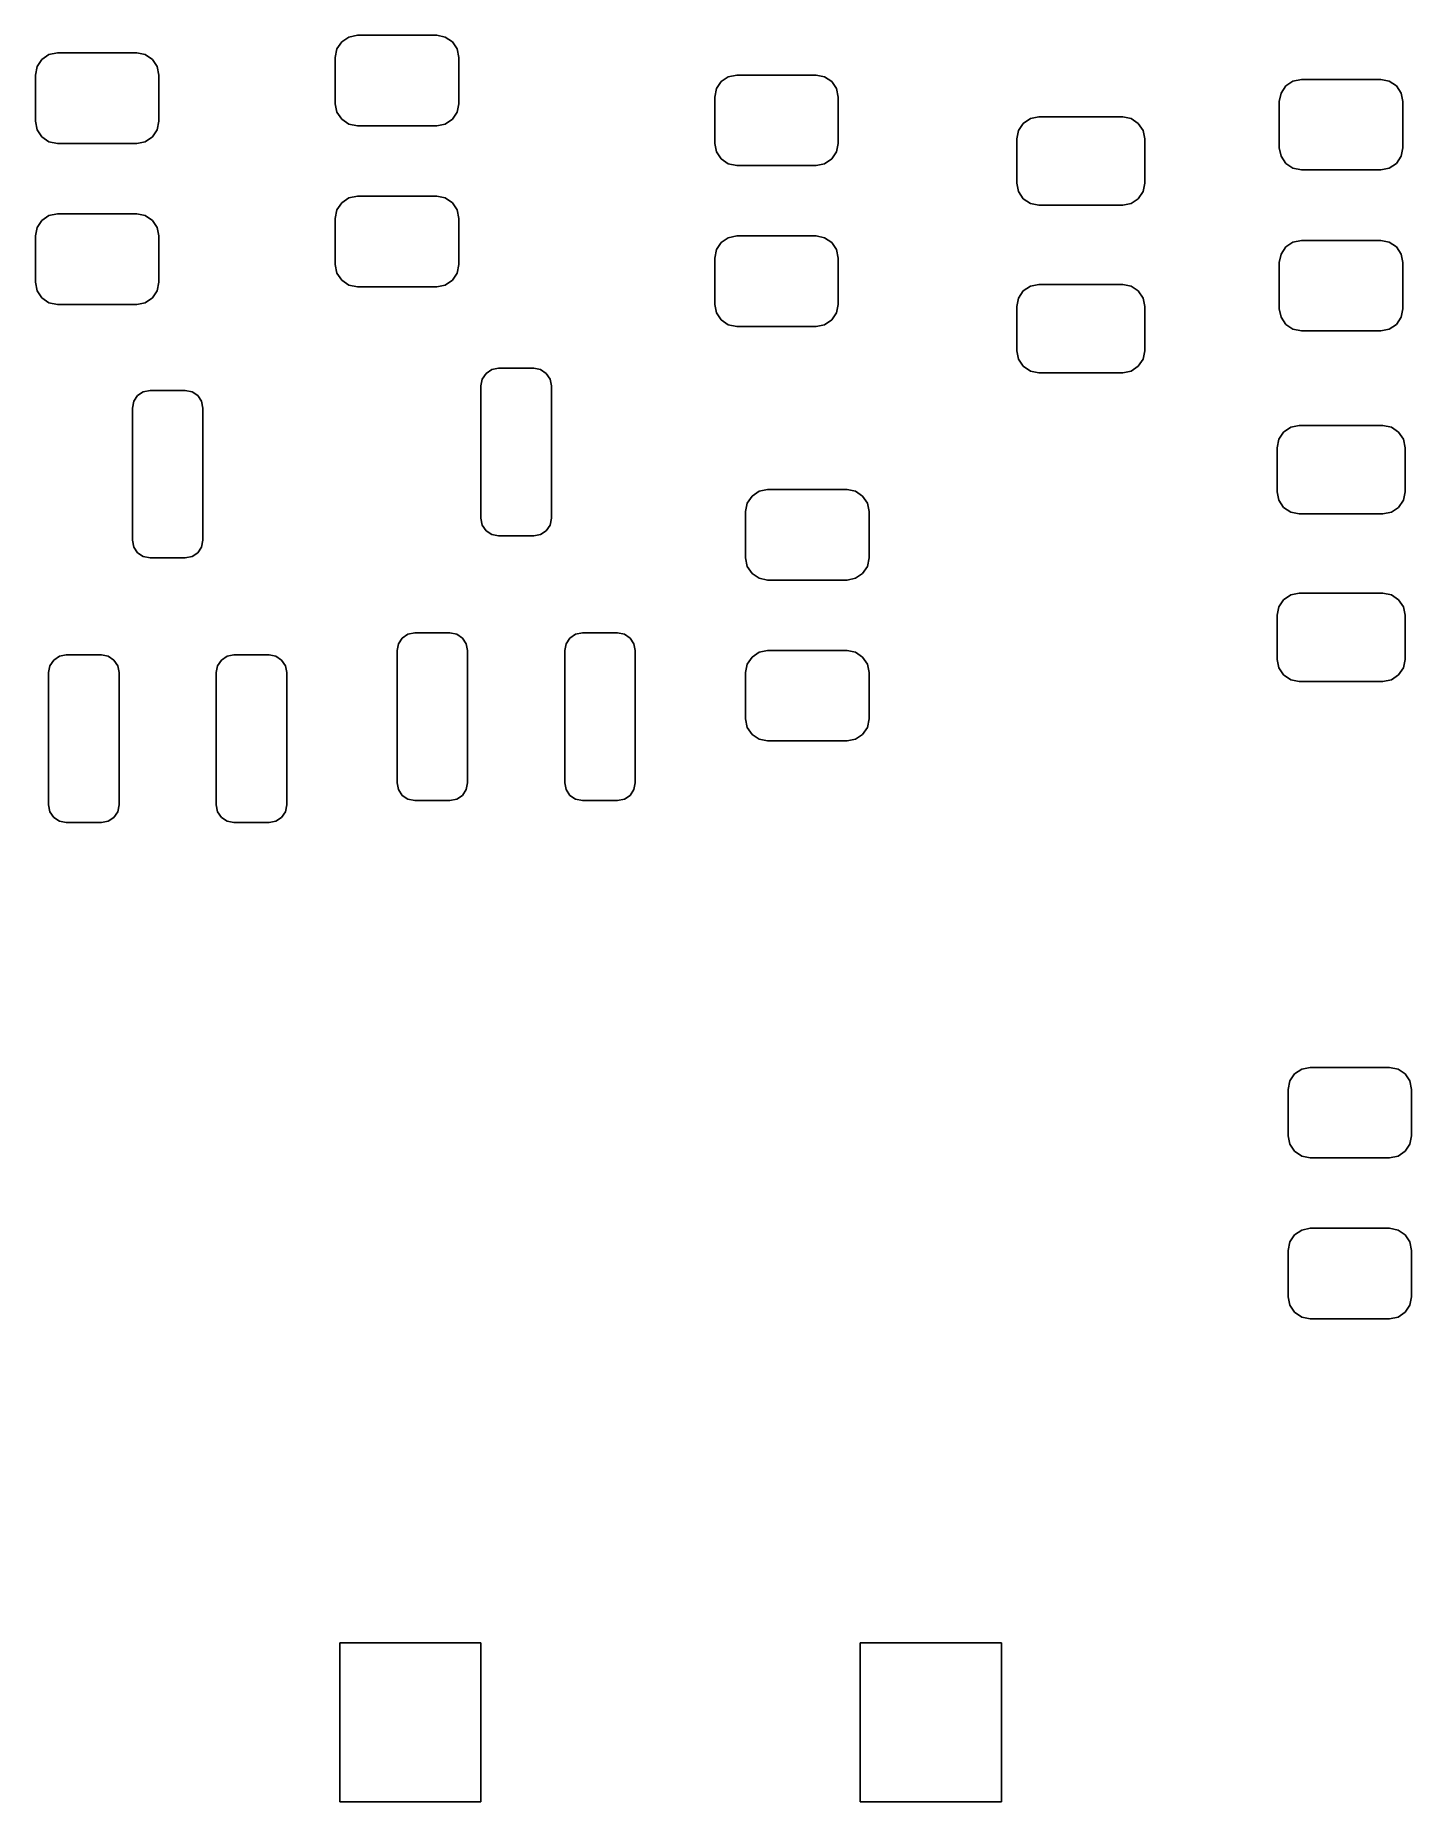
# Model space of a CAD drawing. Extents: x 134 to 149.7, y -99.3 to -79.3.
import ezdxf

# ---------------------------------------------------------------- set-up
doc = ezdxf.new("R2010")
doc.units = 0
doc.layers.add('BLACK', color=7, linetype='CONTINUOUS')

msp = doc.modelspace()

# ---------------------------------------------------------------- linework, layer by layer
at = {"layer": 'BLACK', "linetype": 'CONTINUOUS'}
for p, q in [((137.523223, -79.348223), (137.604329, -79.29403)), ((137.604329, -79.29403), (137.7, -79.275)), ((137.7, -79.275), (138.6, -79.275)), ((138.6, -79.275), (138.695671, -79.29403)), ((138.695671, -79.29403), (138.776777, -79.348223)), ((134.123223, -79.548223), (134.204329, -79.49403)), ((134.204329, -79.49403), (134.3, -79.475)), ((134.3, -79.475), (135.2, -79.475)), ((135.2, -79.475), (135.295671, -79.49403)), ((135.295671, -79.49403), (135.376777, -79.548223)), ((137.45, -79.525), (137.46903, -79.429329)), ((137.46903, -79.429329), (137.523223, -79.348223)), ((138.776777, -79.348223), (138.83097, -79.429329)), ((138.83097, -79.429329), (138.85, -79.525)), ((134.05, -79.725), (134.06903, -79.629329)), ((134.06903, -79.629329), (134.123223, -79.548223)), ((135.376777, -79.548223), (135.43097, -79.629329)), ((135.43097, -79.629329), (135.45, -79.725)), ((137.45, -80.05), (137.45, -79.525)), ((138.85, -79.525), (138.85, -80.05)), ((134.05, -80.25), (134.05, -79.725)), ((135.45, -79.725), (135.45, -80.25)), ((141.75, -79.975), (141.76903, -79.879329)), ((141.76903, -79.879329), (141.823223, -79.798223)), ((141.823223, -79.798223), (141.904329, -79.74403)), ((141.904329, -79.74403), (142, -79.725)), ((142, -79.725), (142.9, -79.725)), ((142.9, -79.725), (142.995671, -79.74403)), ((142.995671, -79.74403), (143.076777, -79.798223)), ((143.076777, -79.798223), (143.13097, -79.879329)), ((143.13097, -79.879329), (143.15, -79.975)), ((148.16903, -79.929329), (148.223223, -79.848223)), ((148.223223, -79.848223), (148.304329, -79.79403)), ((148.304329, -79.79403), (148.4, -79.775)), ((148.4, -79.775), (149.3, -79.775)), ((149.3, -79.775), (149.395671, -79.79403)), ((149.395671, -79.79403), (149.476777, -79.848223)), ((149.476777, -79.848223), (149.53097, -79.929329)), ((137.46903, -80.145671), (137.45, -80.05)), ((138.85, -80.05), (138.83097, -80.145671)), ((141.75, -80.5), (141.75, -79.975)), ((143.15, -79.975), (143.15, -80.5)), ((148.15, -80.025), (148.16903, -79.929329)), ((148.15, -80.55), (148.15, -80.025)), ((149.53097, -79.929329), (149.55, -80.025)), ((149.55, -80.025), (149.55, -80.55)), ((134.06903, -80.345671), (134.05, -80.25)), ((135.45, -80.25), (135.43097, -80.345671)), ((137.523223, -80.226777), (137.46903, -80.145671)), ((137.604329, -80.28097), (137.523223, -80.226777)), ((137.7, -80.3), (137.604329, -80.28097)), ((138.6, -80.3), (137.7, -80.3)), ((138.695671, -80.28097), (138.6, -80.3)), ((138.776777, -80.226777), (138.695671, -80.28097)), ((138.83097, -80.145671), (138.776777, -80.226777)), ((145.19403, -80.354329), (145.248223, -80.273223)), ((145.248223, -80.273223), (145.329329, -80.21903)), ((145.329329, -80.21903), (145.425, -80.2)), ((145.425, -80.2), (146.375, -80.2)), ((146.375, -80.2), (146.470671, -80.21903)), ((146.470671, -80.21903), (146.551777, -80.273223)), ((146.551777, -80.273223), (146.60597, -80.354329)), ((134.123223, -80.426777), (134.06903, -80.345671)), ((134.204329, -80.48097), (134.123223, -80.426777)), ((134.3, -80.5), (134.204329, -80.48097)), ((135.2, -80.5), (134.3, -80.5)), ((135.295671, -80.48097), (135.2, -80.5)), ((135.376777, -80.426777), (135.295671, -80.48097)), ((135.43097, -80.345671), (135.376777, -80.426777)), ((141.76903, -80.595671), (141.75, -80.5)), ((143.15, -80.5), (143.13097, -80.595671)), ((145.175, -80.45), (145.19403, -80.354329)), ((145.175, -80.95), (145.175, -80.45)), ((146.60597, -80.354329), (146.625, -80.45)), ((146.625, -80.45), (146.625, -80.95)), ((141.823223, -80.676777), (141.76903, -80.595671)), ((141.904329, -80.73097), (141.823223, -80.676777)), ((143.076777, -80.676777), (142.995671, -80.73097)), ((143.13097, -80.595671), (143.076777, -80.676777)), ((148.16903, -80.645671), (148.15, -80.55)), ((148.223223, -80.726777), (148.16903, -80.645671)), ((149.53097, -80.645671), (149.476777, -80.726777)), ((149.55, -80.55), (149.53097, -80.645671)), ((142, -80.75), (141.904329, -80.73097)), ((142.9, -80.75), (142, -80.75)), ((142.995671, -80.73097), (142.9, -80.75)), ((148.304329, -80.78097), (148.223223, -80.726777)), ((148.4, -80.8), (148.304329, -80.78097)), ((149.3, -80.8), (148.4, -80.8)), ((149.395671, -80.78097), (149.3, -80.8)), ((149.476777, -80.726777), (149.395671, -80.78097)), ((137.604329, -81.11903), (137.7, -81.1)), ((137.7, -81.1), (138.6, -81.1)), ((138.6, -81.1), (138.695671, -81.11903)), ((145.19403, -81.045671), (145.175, -80.95)), ((145.248223, -81.126777), (145.19403, -81.045671)), ((146.60597, -81.045671), (146.551777, -81.126777)), ((146.625, -80.95), (146.60597, -81.045671)), ((134.204329, -81.31903), (134.3, -81.3)), ((134.3, -81.3), (135.2, -81.3)), ((135.2, -81.3), (135.295671, -81.31903)), ((137.45, -81.35), (137.46903, -81.254329)), ((137.46903, -81.254329), (137.523223, -81.173223)), ((137.523223, -81.173223), (137.604329, -81.11903)), ((138.695671, -81.11903), (138.776777, -81.173223)), ((138.776777, -81.173223), (138.83097, -81.254329)), ((138.83097, -81.254329), (138.85, -81.35)), ((145.329329, -81.18097), (145.248223, -81.126777)), ((145.425, -81.2), (145.329329, -81.18097)), ((146.375, -81.2), (145.425, -81.2)), ((146.470671, -81.18097), (146.375, -81.2)), ((146.551777, -81.126777), (146.470671, -81.18097)), ((134.05, -81.55), (134.06903, -81.454329)), ((134.06903, -81.454329), (134.123223, -81.373223)), ((134.123223, -81.373223), (134.204329, -81.31903)), ((135.295671, -81.31903), (135.376777, -81.373223)), ((135.376777, -81.373223), (135.43097, -81.454329)), ((135.43097, -81.454329), (135.45, -81.55)), ((137.45, -81.875), (137.45, -81.35)), ((138.85, -81.35), (138.85, -81.875)), ((134.05, -82.075), (134.05, -81.55)), ((135.45, -81.55), (135.45, -82.075)), ((141.76903, -81.704329), (141.823223, -81.623223)), ((141.823223, -81.623223), (141.904329, -81.56903)), ((141.904329, -81.56903), (142, -81.55)), ((142, -81.55), (142.9, -81.55)), ((142.9, -81.55), (142.995671, -81.56903)), ((142.995671, -81.56903), (143.076777, -81.623223)), ((143.076777, -81.623223), (143.13097, -81.704329)), ((148.16903, -81.754329), (148.223223, -81.673223)), ((148.223223, -81.673223), (148.304329, -81.61903)), ((148.304329, -81.61903), (148.4, -81.6)), ((148.4, -81.6), (149.3, -81.6)), ((149.3, -81.6), (149.395671, -81.61903)), ((149.395671, -81.61903), (149.476777, -81.673223)), ((149.476777, -81.673223), (149.53097, -81.754329)), ((137.46903, -81.970671), (137.45, -81.875)), ((138.85, -81.875), (138.83097, -81.970671)), ((141.75, -81.8), (141.76903, -81.704329)), ((141.75, -82.325), (141.75, -81.8)), ((143.13097, -81.704329), (143.15, -81.8)), ((143.15, -81.8), (143.15, -82.325)), ((148.15, -81.85), (148.16903, -81.754329)), ((148.15, -82.375), (148.15, -81.85)), ((149.53097, -81.754329), (149.55, -81.85)), ((149.55, -81.85), (149.55, -82.375)), ((134.06903, -82.170671), (134.05, -82.075)), ((135.45, -82.075), (135.43097, -82.170671)), ((137.523223, -82.051777), (137.46903, -81.970671)), ((137.604329, -82.10597), (137.523223, -82.051777)), ((138.776777, -82.051777), (138.695671, -82.10597)), ((138.83097, -81.970671), (138.776777, -82.051777)), ((145.329329, -82.11903), (145.425, -82.1)), ((145.425, -82.1), (146.375, -82.1)), ((146.375, -82.1), (146.470671, -82.11903)), ((134.123223, -82.251777), (134.06903, -82.170671)), ((134.204329, -82.30597), (134.123223, -82.251777)), ((135.376777, -82.251777), (135.295671, -82.30597)), ((135.43097, -82.170671), (135.376777, -82.251777)), ((137.7, -82.125), (137.604329, -82.10597)), ((138.6, -82.125), (137.7, -82.125)), ((138.695671, -82.10597), (138.6, -82.125)), ((145.175, -82.35), (145.19403, -82.254329)), ((145.19403, -82.254329), (145.248223, -82.173223)), ((145.248223, -82.173223), (145.329329, -82.11903)), ((146.470671, -82.11903), (146.551777, -82.173223)), ((146.551777, -82.173223), (146.60597, -82.254329)), ((146.60597, -82.254329), (146.625, -82.35)), ((134.3, -82.325), (134.204329, -82.30597)), ((135.2, -82.325), (134.3, -82.325)), ((135.295671, -82.30597), (135.2, -82.325)), ((141.76903, -82.420671), (141.75, -82.325)), ((141.823223, -82.501777), (141.76903, -82.420671)), ((141.904329, -82.55597), (141.823223, -82.501777)), ((143.076777, -82.501777), (142.995671, -82.55597)), ((143.13097, -82.420671), (143.076777, -82.501777)), ((143.15, -82.325), (143.13097, -82.420671)), ((145.175, -82.85), (145.175, -82.35)), ((146.625, -82.35), (146.625, -82.85)), ((148.16903, -82.470671), (148.15, -82.375)), ((148.223223, -82.551777), (148.16903, -82.470671)), ((149.53097, -82.470671), (149.476777, -82.551777)), ((149.55, -82.375), (149.53097, -82.470671)), ((142, -82.575), (141.904329, -82.55597)), ((142.9, -82.575), (142, -82.575)), ((142.995671, -82.55597), (142.9, -82.575)), ((148.304329, -82.60597), (148.223223, -82.551777)), ((148.4, -82.625), (148.304329, -82.60597)), ((149.3, -82.625), (148.4, -82.625)), ((149.395671, -82.60597), (149.3, -82.625)), ((149.476777, -82.551777), (149.395671, -82.60597)), ((145.19403, -82.945671), (145.175, -82.85)), ((146.625, -82.85), (146.60597, -82.945671)), ((139.158579, -83.108579), (139.223463, -83.065224)), ((139.223463, -83.065224), (139.3, -83.05)), ((139.3, -83.05), (139.7, -83.05)), ((139.7, -83.05), (139.776537, -83.065224)), ((139.776537, -83.065224), (139.841421, -83.108579)), ((145.248223, -83.026777), (145.19403, -82.945671)), ((145.329329, -83.08097), (145.248223, -83.026777)), ((145.425, -83.1), (145.329329, -83.08097)), ((146.375, -83.1), (145.425, -83.1)), ((146.470671, -83.08097), (146.375, -83.1)), ((146.551777, -83.026777), (146.470671, -83.08097)), ((146.60597, -82.945671), (146.551777, -83.026777)), ((135.273463, -83.315224), (135.35, -83.3)), ((135.35, -83.3), (135.75, -83.3)), ((135.75, -83.3), (135.826537, -83.315224)), ((139.1, -83.25), (139.115224, -83.173463)), ((139.1, -84.75), (139.1, -83.25)), ((139.115224, -83.173463), (139.158579, -83.108579)), ((139.841421, -83.108579), (139.884776, -83.173463)), ((139.884776, -83.173463), (139.9, -83.25)), ((139.9, -83.25), (139.9, -84.75)), ((135.15, -83.5), (135.165224, -83.423463)), ((135.15, -85), (135.15, -83.5)), ((135.165224, -83.423463), (135.208579, -83.358579)), ((135.208579, -83.358579), (135.273463, -83.315224)), ((135.826537, -83.315224), (135.891421, -83.358579)), ((135.891421, -83.358579), (135.934776, -83.423463)), ((135.934776, -83.423463), (135.95, -83.5)), ((135.95, -83.5), (135.95, -85)), ((148.279329, -83.71903), (148.375, -83.7)), ((148.375, -83.7), (149.325, -83.7)), ((149.325, -83.7), (149.420671, -83.71903)), ((148.125, -83.95), (148.14403, -83.854329)), ((148.14403, -83.854329), (148.198223, -83.773223)), ((148.198223, -83.773223), (148.279329, -83.71903)), ((149.420671, -83.71903), (149.501777, -83.773223)), ((149.501777, -83.773223), (149.55597, -83.854329)), ((149.55597, -83.854329), (149.575, -83.95)), ((148.125, -84.45), (148.125, -83.95)), ((149.575, -83.95), (149.575, -84.45)), ((142.11903, -84.579329), (142.173223, -84.498223)), ((142.173223, -84.498223), (142.254329, -84.44403)), ((142.254329, -84.44403), (142.35, -84.425)), ((142.35, -84.425), (143.25, -84.425)), ((143.25, -84.425), (143.345671, -84.44403)), ((143.345671, -84.44403), (143.426777, -84.498223)), ((143.426777, -84.498223), (143.48097, -84.579329)), ((148.14403, -84.545671), (148.125, -84.45)), ((149.575, -84.45), (149.55597, -84.545671)), ((142.1, -84.675), (142.11903, -84.579329)), ((142.1, -85.2), (142.1, -84.675)), ((143.48097, -84.579329), (143.5, -84.675)), ((143.5, -84.675), (143.5, -85.2)), ((148.198223, -84.626777), (148.14403, -84.545671)), ((148.279329, -84.68097), (148.198223, -84.626777)), ((148.375, -84.7), (148.279329, -84.68097)), ((149.325, -84.7), (148.375, -84.7)), ((149.420671, -84.68097), (149.325, -84.7)), ((149.501777, -84.626777), (149.420671, -84.68097)), ((149.55597, -84.545671), (149.501777, -84.626777)), ((139.115224, -84.826537), (139.1, -84.75)), ((139.158579, -84.891421), (139.115224, -84.826537)), ((139.223463, -84.934776), (139.158579, -84.891421)), ((139.841421, -84.891421), (139.776537, -84.934776)), ((139.884776, -84.826537), (139.841421, -84.891421)), ((139.9, -84.75), (139.884776, -84.826537)), ((135.165224, -85.076537), (135.15, -85)), ((135.208579, -85.141421), (135.165224, -85.076537)), ((135.934776, -85.076537), (135.891421, -85.141421)), ((135.95, -85), (135.934776, -85.076537)), ((139.3, -84.95), (139.223463, -84.934776)), ((139.7, -84.95), (139.3, -84.95)), ((139.776537, -84.934776), (139.7, -84.95)), ((135.273463, -85.184776), (135.208579, -85.141421)), ((135.35, -85.2), (135.273463, -85.184776)), ((135.75, -85.2), (135.35, -85.2)), ((135.826537, -85.184776), (135.75, -85.2)), ((135.891421, -85.141421), (135.826537, -85.184776)), ((142.11903, -85.295671), (142.1, -85.2)), ((142.173223, -85.376777), (142.11903, -85.295671)), ((143.48097, -85.295671), (143.426777, -85.376777)), ((143.5, -85.2), (143.48097, -85.295671)), ((142.254329, -85.43097), (142.173223, -85.376777)), ((142.35, -85.45), (142.254329, -85.43097)), ((143.25, -85.45), (142.35, -85.45)), ((143.345671, -85.43097), (143.25, -85.45)), ((143.426777, -85.376777), (143.345671, -85.43097)), ((148.14403, -85.754329), (148.198223, -85.673223)), ((148.198223, -85.673223), (148.279329, -85.61903)), ((148.279329, -85.61903), (148.375, -85.6)), ((148.375, -85.6), (149.325, -85.6)), ((149.325, -85.6), (149.420671, -85.61903)), ((149.420671, -85.61903), (149.501777, -85.673223)), ((149.501777, -85.673223), (149.55597, -85.754329)), ((148.125, -85.85), (148.14403, -85.754329)), ((148.125, -86.35), (148.125, -85.85)), ((149.55597, -85.754329), (149.575, -85.85)), ((149.575, -85.85), (149.575, -86.35)), ((138.208579, -86.108579), (138.273463, -86.065224)), ((138.273463, -86.065224), (138.35, -86.05)), ((138.35, -86.05), (138.75, -86.05)), ((138.75, -86.05), (138.826537, -86.065224)), ((138.826537, -86.065224), (138.891421, -86.108579)), ((140.108579, -86.108579), (140.173463, -86.065224)), ((140.173463, -86.065224), (140.25, -86.05)), ((140.25, -86.05), (140.65, -86.05)), ((140.65, -86.05), (140.726537, -86.065224)), ((140.726537, -86.065224), (140.791421, -86.108579)), ((134.323463, -86.315224), (134.4, -86.3)), ((134.4, -86.3), (134.8, -86.3)), ((134.8, -86.3), (134.876537, -86.315224)), ((136.223463, -86.315224), (136.3, -86.3)), ((136.3, -86.3), (136.7, -86.3)), ((136.7, -86.3), (136.776537, -86.315224)), ((138.15, -86.25), (138.165224, -86.173463)), ((138.15, -87.75), (138.15, -86.25)), ((138.165224, -86.173463), (138.208579, -86.108579)), ((138.891421, -86.108579), (138.934776, -86.173463)), ((138.934776, -86.173463), (138.95, -86.25)), ((138.95, -86.25), (138.95, -87.75)), ((140.05, -86.25), (140.065224, -86.173463)), ((140.05, -87.75), (140.05, -86.25)), ((140.065224, -86.173463), (140.108579, -86.108579)), ((140.791421, -86.108579), (140.834776, -86.173463)), ((140.834776, -86.173463), (140.85, -86.25)), ((140.85, -86.25), (140.85, -87.75)), ((142.173223, -86.323223), (142.254329, -86.26903)), ((142.254329, -86.26903), (142.35, -86.25)), ((142.35, -86.25), (143.25, -86.25)), ((143.25, -86.25), (143.345671, -86.26903)), ((143.345671, -86.26903), (143.426777, -86.323223)), ((134.2, -86.5), (134.215224, -86.423463)), ((134.2, -88), (134.2, -86.5)), ((134.215224, -86.423463), (134.258579, -86.358579)), ((134.258579, -86.358579), (134.323463, -86.315224)), ((134.876537, -86.315224), (134.941421, -86.358579)), ((134.941421, -86.358579), (134.984776, -86.423463)), ((134.984776, -86.423463), (135, -86.5)), ((135, -86.5), (135, -88)), ((136.1, -86.5), (136.115224, -86.423463)), ((136.1, -88), (136.1, -86.5)), ((136.115224, -86.423463), (136.158579, -86.358579)), ((136.158579, -86.358579), (136.223463, -86.315224)), ((136.776537, -86.315224), (136.841421, -86.358579)), ((136.841421, -86.358579), (136.884776, -86.423463)), ((136.884776, -86.423463), (136.9, -86.5)), ((136.9, -86.5), (136.9, -88)), ((142.1, -86.5), (142.11903, -86.404329)), ((142.1, -87.025), (142.1, -86.5)), ((142.11903, -86.404329), (142.173223, -86.323223)), ((143.426777, -86.323223), (143.48097, -86.404329)), ((143.48097, -86.404329), (143.5, -86.5)), ((143.5, -86.5), (143.5, -87.025)), ((148.14403, -86.445671), (148.125, -86.35)), ((148.198223, -86.526777), (148.14403, -86.445671)), ((149.55597, -86.445671), (149.501777, -86.526777)), ((149.575, -86.35), (149.55597, -86.445671)), ((148.279329, -86.58097), (148.198223, -86.526777)), ((148.375, -86.6), (148.279329, -86.58097)), ((149.325, -86.6), (148.375, -86.6)), ((149.420671, -86.58097), (149.325, -86.6)), ((149.501777, -86.526777), (149.420671, -86.58097)), ((142.11903, -87.120671), (142.1, -87.025)), ((143.5, -87.025), (143.48097, -87.120671)), ((142.173223, -87.201777), (142.11903, -87.120671)), ((142.254329, -87.25597), (142.173223, -87.201777)), ((142.35, -87.275), (142.254329, -87.25597)), ((143.25, -87.275), (142.35, -87.275)), ((143.345671, -87.25597), (143.25, -87.275)), ((143.426777, -87.201777), (143.345671, -87.25597)), ((143.48097, -87.120671), (143.426777, -87.201777)), ((138.165224, -87.826537), (138.15, -87.75)), ((138.208579, -87.891421), (138.165224, -87.826537)), ((138.273463, -87.934776), (138.208579, -87.891421)), ((138.891421, -87.891421), (138.826537, -87.934776)), ((138.934776, -87.826537), (138.891421, -87.891421)), ((138.95, -87.75), (138.934776, -87.826537)), ((140.065224, -87.826537), (140.05, -87.75)), ((140.108579, -87.891421), (140.065224, -87.826537)), ((140.173463, -87.934776), (140.108579, -87.891421)), ((140.791421, -87.891421), (140.726537, -87.934776)), ((140.834776, -87.826537), (140.791421, -87.891421)), ((140.85, -87.75), (140.834776, -87.826537)), ((134.215224, -88.076537), (134.2, -88)), ((134.258579, -88.141421), (134.215224, -88.076537)), ((134.984776, -88.076537), (134.941421, -88.141421)), ((135, -88), (134.984776, -88.076537)), ((136.115224, -88.076537), (136.1, -88)), ((136.158579, -88.141421), (136.115224, -88.076537)), ((136.884776, -88.076537), (136.841421, -88.141421)), ((136.9, -88), (136.884776, -88.076537)), ((138.35, -87.95), (138.273463, -87.934776)), ((138.75, -87.95), (138.35, -87.95)), ((138.826537, -87.934776), (138.75, -87.95)), ((140.25, -87.95), (140.173463, -87.934776)), ((140.65, -87.95), (140.25, -87.95)), ((140.726537, -87.934776), (140.65, -87.95)), ((134.323463, -88.184776), (134.258579, -88.141421)), ((134.4, -88.2), (134.323463, -88.184776)), ((134.8, -88.2), (134.4, -88.2)), ((134.876537, -88.184776), (134.8, -88.2)), ((134.941421, -88.141421), (134.876537, -88.184776)), ((136.223463, -88.184776), (136.158579, -88.141421)), ((136.3, -88.2), (136.223463, -88.184776)), ((136.7, -88.2), (136.3, -88.2)), ((136.776537, -88.184776), (136.7, -88.2)), ((136.841421, -88.141421), (136.776537, -88.184776)), ((148.26903, -91.129329), (148.323223, -91.048223)), ((148.323223, -91.048223), (148.404329, -90.99403)), ((148.404329, -90.99403), (148.5, -90.975)), ((148.5, -90.975), (149.4, -90.975)), ((149.4, -90.975), (149.495671, -90.99403)), ((149.495671, -90.99403), (149.576777, -91.048223)), ((149.576777, -91.048223), (149.63097, -91.129329)), ((148.25, -91.225), (148.26903, -91.129329)), ((148.25, -91.75), (148.25, -91.225)), ((149.63097, -91.129329), (149.65, -91.225)), ((149.65, -91.225), (149.65, -91.75)), ((148.26903, -91.845671), (148.25, -91.75)), ((148.323223, -91.926777), (148.26903, -91.845671)), ((149.63097, -91.845671), (149.576777, -91.926777)), ((149.65, -91.75), (149.63097, -91.845671)), ((148.404329, -91.98097), (148.323223, -91.926777)), ((148.5, -92), (148.404329, -91.98097)), ((149.4, -92), (148.5, -92)), ((149.495671, -91.98097), (149.4, -92)), ((149.576777, -91.926777), (149.495671, -91.98097)), ((148.26903, -92.954329), (148.323223, -92.873223)), ((148.323223, -92.873223), (148.404329, -92.81903)), ((148.404329, -92.81903), (148.5, -92.8)), ((148.5, -92.8), (149.4, -92.8)), ((149.4, -92.8), (149.495671, -92.81903)), ((149.495671, -92.81903), (149.576777, -92.873223)), ((149.576777, -92.873223), (149.63097, -92.954329)), ((148.25, -93.05), (148.26903, -92.954329)), ((148.25, -93.575), (148.25, -93.05)), ((149.63097, -92.954329), (149.65, -93.05)), ((149.65, -93.05), (149.65, -93.575)), ((148.26903, -93.670671), (148.25, -93.575)), ((148.323223, -93.751777), (148.26903, -93.670671)), ((149.63097, -93.670671), (149.576777, -93.751777)), ((149.65, -93.575), (149.63097, -93.670671)), ((148.404329, -93.80597), (148.323223, -93.751777)), ((148.5, -93.825), (148.404329, -93.80597)), ((149.4, -93.825), (148.5, -93.825)), ((149.495671, -93.80597), (149.4, -93.825)), ((149.576777, -93.751777), (149.495671, -93.80597)), ((137.5, -99.3), (137.5, -97.5)), ((137.5, -97.5), (139.1, -97.5)), ((139.1, -97.5), (139.1, -99.3)), ((143.4, -99.3), (143.4, -97.5)), ((143.4, -97.5), (145, -97.5)), ((145, -97.5), (145, -99.3)), ((139.1, -99.3), (137.5, -99.3)), ((145, -99.3), (143.4, -99.3))]:
    msp.add_line(p, q, dxfattribs=at)

doc.saveas('drawing.dxf')
